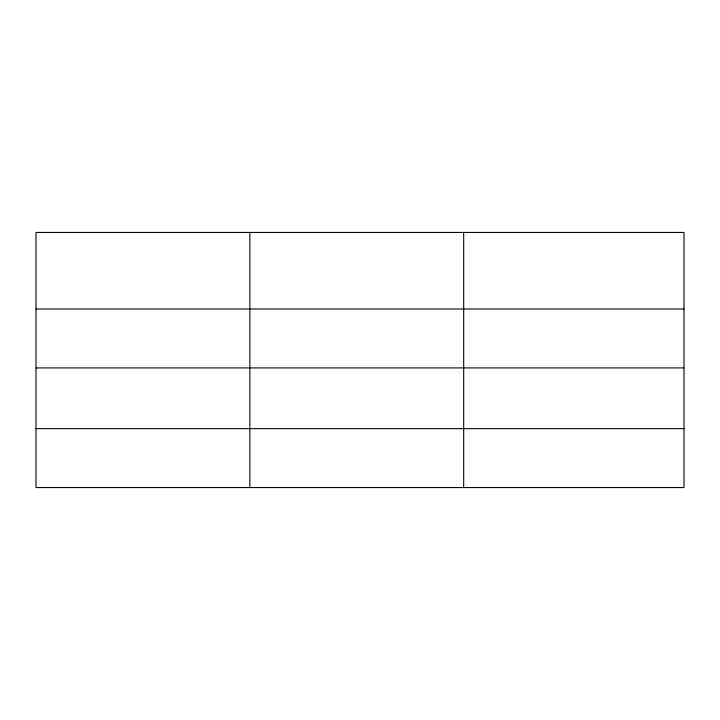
<?xml version="1.0" encoding="UTF-8"?>
<svg xmlns="http://www.w3.org/2000/svg" width="720" height="720" viewBox="0 0 720 720"><rect width="100%" height="100%" fill="white"/><g stroke="black" fill="none" stroke-linecap="round" stroke-linejoin="round"><path stroke-width="1.08" d="M684 367.92L684 232.434L36 232.434L36 487.566L684 487.566L684 367.92L36 367.92M36 308.988L684 308.988M36 428.634L684 428.634M463.68 232.434L463.68 487.566M249.84 232.434L249.84 487.566"/></g></svg>
